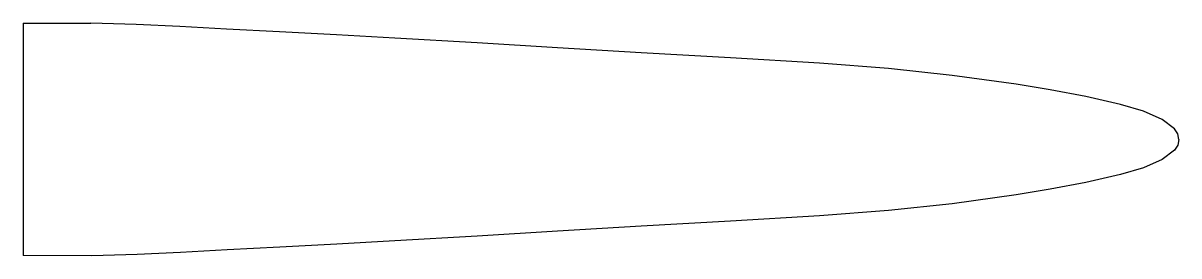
# Model space of a CAD drawing. Extents: x -325 to -102, y -3230 to -3185.
import ezdxf

# ---------------------------------------------------------------- set-up
doc = ezdxf.new("R2010")
doc.units = 0
doc.header["$MEASUREMENT"] = 0
doc.layers.add('MODELSKETCH_VISIBLE', color=7, linetype='CONTINUOUS')

msp = doc.modelspace()

# ---------------------------------------------------------------- linework, layer by layer
at = {"layer": 'MODELSKETCH_VISIBLE'}
for p, q in [((-325.36, -3185.25), (-312.26, -3185.25)), ((-325.36, -3185.25), (-325.36, -3230.15)), ((-312.04, -3230.24), (-325.34, -3230.18))]:
    msp.add_line(p, q, dxfattribs=at)
at = {"layer": 'MODELSKETCH_VISIBLE', "flags": 128}
for points in [[(-101.72, -3207.74), (-101.95, -3206.66), (-102.6, -3205.66), (-104.99, -3203.85), (-108.57, -3202.29), (-113.01, -3200.95), (-119.72, -3199.43), (-126.62, -3198.16), (-133.18, -3197.07), (-145.57, -3195.34), (-157.92, -3194.04), (-171.28, -3192.99), (-188.5, -3191.93), (-205.76, -3190.97), (-221.96, -3190.02), (-237.52, -3189.07), (-253.43, -3188.14), (-264.73, -3187.52), (-275.76, -3186.94), (-285.98, -3186.39), (-295.04, -3185.9), (-303.49, -3185.51), (-312.26, -3185.25)], [(-101.72, -3207.74), (-101.95, -3208.83), (-102.6, -3209.83), (-104.99, -3211.64), (-108.57, -3213.2), (-113.01, -3214.54), (-119.72, -3216.06), (-126.62, -3217.33), (-133.18, -3218.42), (-145.57, -3220.15), (-157.92, -3221.45), (-171.28, -3222.49), (-188.5, -3223.56), (-205.76, -3224.52), (-221.96, -3225.47), (-237.52, -3226.42), (-253.43, -3227.35), (-264.69, -3227.96), (-275.67, -3228.55), (-285.87, -3229.09), (-294.9, -3229.58), (-303.32, -3229.97), (-312.04, -3230.24)]]:
    msp.add_lwpolyline(points, dxfattribs=at)

doc.saveas('drawing.dxf')
